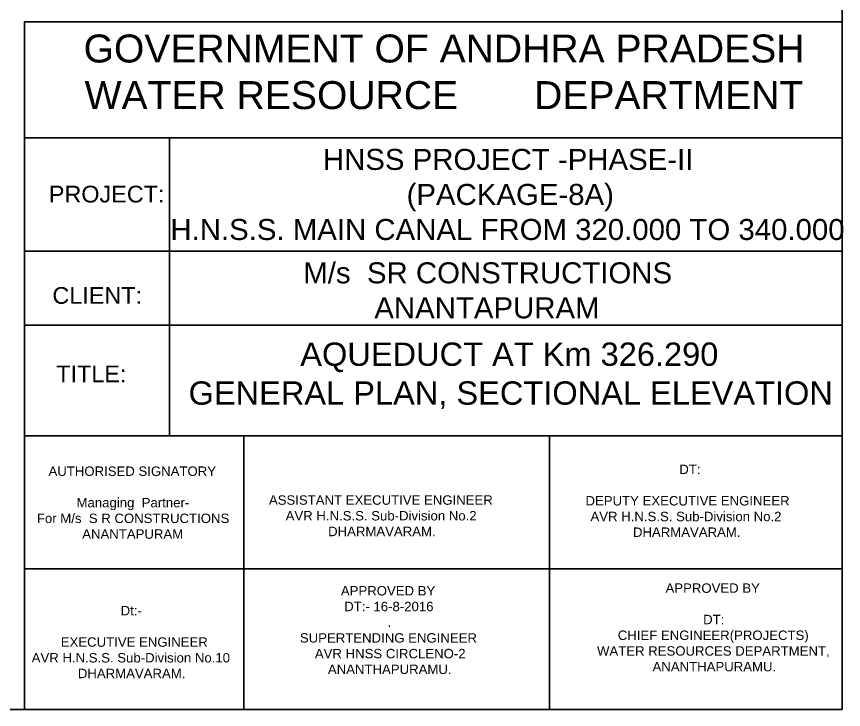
# Model space of a CAD drawing. Header units: millimetres. Extents: x 5124 to 2147772, y 2311 to 45646412.
# Drawn here: x 2135557 to 2147772, y 45588230 to 45598469 of the extents above; entities that cross this region are included whole.
import ezdxf

# ---------------------------------------------------------------- set-up
doc = ezdxf.new("R2010")
doc.units = ezdxf.units.MM
doc.header["$MEASUREMENT"] = 0
doc.layers.add('DIMENSION', color=7, linetype='Continuous')
doc.layers.add('TEXT', color=7, linetype='Continuous')
doc.styles.get("Standard").update_dxf_attribs({"font": 'arial.ttf', "height": 200})

msp = doc.modelspace()

# ---------------------------------------------------------------- linework, layer by layer
at = {"layer": 'DIMENSION'}
msp.add_lwpolyline([(2147752.8, 45588230.2), (2080364.7, 45588230.2), (2080364.7, 45646412.2), (2147752.8, 45646412.2)], close=True, dxfattribs=at)
at = {"layer": 'TEXT'}
for points in [[(2147752.8, 45598389.6), (2135673.7, 45598389.6), (2135673.7, 45588230.2), (2147752.8, 45588230.2)], [(2135673.7, 45596678.2), (2147752.8, 45596678.2), (2147752.8, 45595003.4), (2135673.7, 45595003.4)], [(2135673.7, 45593909.7), (2147752.8, 45593909.7), (2147752.8, 45592275.3), (2135673.7, 45592275.3)]]:
    msp.add_lwpolyline(points, close=True, dxfattribs=at)
for points in [[(2137818.6, 45596678.2), (2137818.6, 45592275.3)], [(2138913.9, 45592275.3), (2138913.9, 45588230.2)], [(2143429.5, 45592275.3), (2143429.5, 45588230.2)], [(2135673.7, 45590307.1), (2147752.8, 45590307.1)]]:
    msp.add_lwpolyline(points, dxfattribs=at)

# ---------------------------------------------------------------- texts
at = {"layer": 'TEXT', "color": 7, "insert": (2141871.7, 45597649.4), "char_height": 413.303, "width": 11786.891, "attachment_point": 5}
msp.add_mtext('GOVERNMENT OF ANDHRA PRADESH\\PWATER RESOURCE       DEPARTMENT', dxfattribs=at)
at = {"layer": 'TEXT', "attachment_point": 1}
for s, insert, char_height, width in [('\\pi3392.3;HNSS PROJECT -PHASE-II\\P\\pi4508.4; (PACKAGE-8A)\\P\\pi1139.5;H.N.S.S. MAIN CANAL FROM 320.000 TO 340.000', (2136690.3, 45596513.4), 310.631, 12184.108), ('PROJECT:', (2136034.2, 45595969), 247.44, 2308.724), ('\\pi1266.6;M/s  SR CONSTRUCTIONS \\P\\pi2316.2;ANANTAPURAM', (2138526.3, 45594837.3), 310.631, 7926.955), ('CLIENT:', (2136086.6, 45594471.4), 247.44, 2308.724), ('\\pi2269;AQUEDUCT AT Km 326.290\\P\\pi618.91;GENERAL PLAN, SECTIONAL ELEVATION', (2137479.2, 45593652.1), 344.419, 10691.719), ('TITLE:', (2136143.6, 45593311.7), 247.44, 1341.785), ('\\pi3292.3;  DT:\\P\\pi3494.5;\\P\\pi1960.9; DEPUTY EXECUTIVE ENGINEER\\P\\pi2088.9;AVR H.N.S.S. Sub-Division No.2\\P\\pi2716.1;DHARMAVARAM.', (2141946.6, 45591847.7), 139.243, 6989.005), ('\\pi2257.8;AUTHORISED SIGNATORY\\P\\pi3494.5;\\P\\pi2672.2;Managing  Partner-\\P\\pi2086.5;For M/s  S R CONSTRUCTIONS\\P\\pi2756.1;ANANTAPURAM', (2133771.6, 45591820.4), 139.243, 6989.005), ('\\pi3494.5;\\P\\P\\pi1842;ASSISTANT EXECUTIVE ENGINEER\\P\\pi2088.9;AVR H.N.S.S. Sub-Division No.2\\P\\pi2716.1;DHARMAVARAM.', (2137443.4, 45591858.6), 139.243, 6989.005), ('\\pi2798;APPROVED BY\\P\\pi2847;DT:- 16-8-2016\\P\\pi3484.8;.  \\P\\pi2192.3;SUPERTENDING ENGINEER                \\P\\pi2359.3; AVR HNSS CIRCLENO-2\\P\\pi0;^I^I^I^I       ANANTHAPURAMU.', (2137550.5, 45590053.6), 139.243, 6989.005), ('\\pi2798;APPROVED BY\\P\\pi3494.5;\\P\\pi3353.8;DT:   \\P\\pi2092.5;CHIEF ENGINEER(PROJECTS)                \\P\\pi1785.9;WATER RESOURCES DEPARTMENT,\\P\\pi0;^I^I^I^I       ANANTHAPURAMU.', (2142345.8, 45590092.9), 139.243, 6989.005), ('\\pi3348.4;Dt:- \\P\\pi3494.5;\\P\\pi2355.4;  EXECUTIVE ENGINEER\\P\\pi2034.3;AVR H.N.S.S. Sub-Division No.10\\P\\pi2716.1;DHARMAVARAM.', (2133746.9, 45589760.1), 139.243, 6989.005)]:
    msp.add_mtext(s, dxfattribs=dict(at, insert=insert, char_height=char_height, width=width))

doc.saveas('drawing.dxf')
